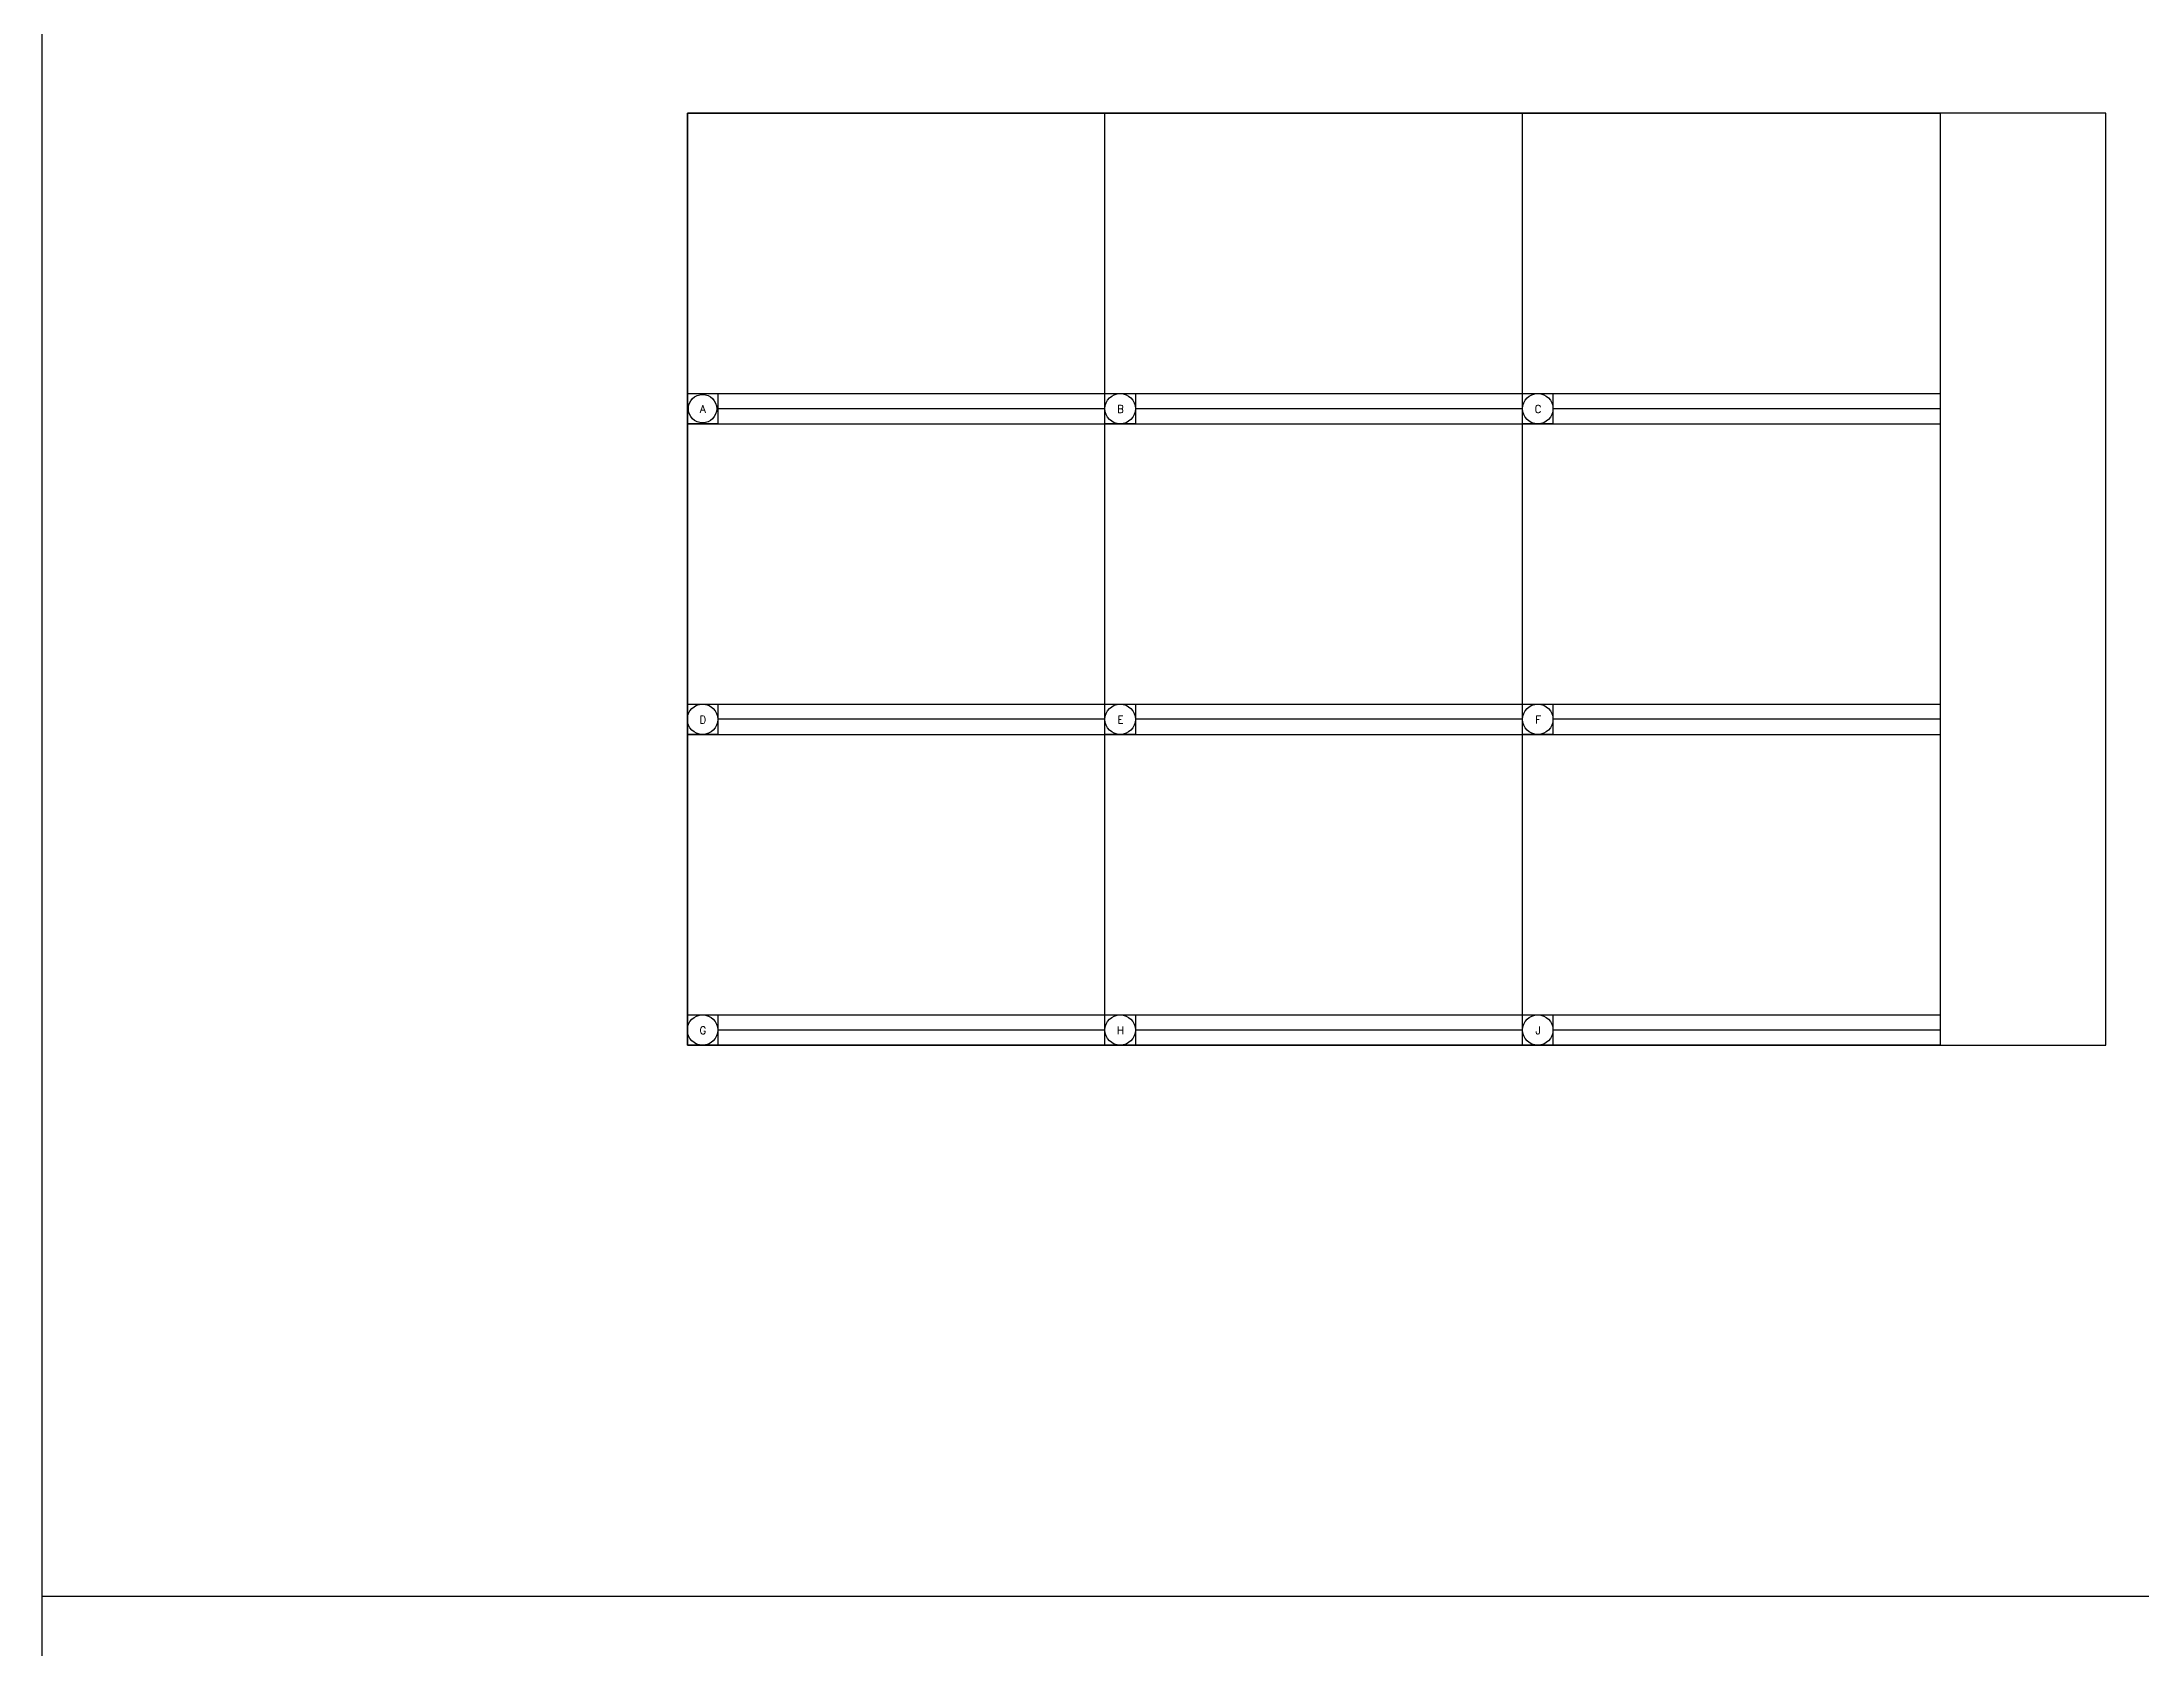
# Model space of a CAD drawing. Header units: inches. Extents: x -6 to 441, y 0 to 338.
# Drawn here: x 0 to 51.8, y 54.7 to 94.3 of the extents above; entities that cross this region are included whole.
import ezdxf

# ---------------------------------------------------------------- set-up
doc = ezdxf.new("R2010")
doc.units = ezdxf.units.IN
doc.header["$MEASUREMENT"] = 0
doc.styles.add('Roman-A', font='romans.shx', dxfattribs={"height": 0.125})

# ---------------------------------------------------------------- blocks, each defined once
blk = doc.blocks.new('*U34')
blk.add_lwpolyline([(0, 0.75), (0.75, 0.75), (0.75, 0), (0, 0)], close=True)
blk.add_circle((0.375, 0.375), 0.375)
at = {"insert": (0.383, 0.366), "char_height": 0.188, "width": 0.46087, "attachment_point": 5, "style": 'Roman-A'}
blk.add_mtext('G', dxfattribs=at)
blk = doc.blocks.new('*U35')
blk.add_lwpolyline([(0, 0.75), (0.75, 0.75), (0.75, 0), (0, 0)], close=True)
blk.add_circle((0.375, 0.375), 0.375)
at = {"insert": (0.383, 0.366), "char_height": 0.188, "width": 0.46087, "attachment_point": 5, "style": 'Roman-A'}
blk.add_mtext('H', dxfattribs=at)
blk = doc.blocks.new('*U36')
blk.add_lwpolyline([(0, 0.75), (0.75, 0.75), (0.75, 0), (0, 0)], close=True)
blk.add_circle((0.375, 0.375), 0.375)
at = {"insert": (0.383, 0.366), "char_height": 0.188, "width": 0.46087, "attachment_point": 5, "style": 'Roman-A'}
blk.add_mtext('J', dxfattribs=at)
blk = doc.blocks.new('*U31')
blk.add_lwpolyline([(0, 0.75), (0.75, 0.75), (0.75, 0), (0, 0)], close=True)
blk.add_circle((0.375, 0.375), 0.375)
at = {"insert": (0.383, 0.366), "char_height": 0.188, "width": 0.46087, "attachment_point": 5, "style": 'Roman-A'}
blk.add_mtext('D', dxfattribs=at)
blk = doc.blocks.new('*U32')
blk.add_lwpolyline([(0, 0.75), (0.75, 0.75), (0.75, 0), (0, 0)], close=True)
blk.add_circle((0.375, 0.375), 0.375)
at = {"insert": (0.383, 0.366), "char_height": 0.188, "width": 0.46087, "attachment_point": 5, "style": 'Roman-A'}
blk.add_mtext('E', dxfattribs=at)
blk = doc.blocks.new('*U33')
blk.add_lwpolyline([(0, 0.75), (0.75, 0.75), (0.75, 0), (0, 0)], close=True)
blk.add_circle((0.375, 0.375), 0.375)
at = {"insert": (0.383, 0.366), "char_height": 0.188, "width": 0.46087, "attachment_point": 5, "style": 'Roman-A'}
blk.add_mtext('F', dxfattribs=at)
blk = doc.blocks.new('*U28')
blk.add_lwpolyline([(0, 0.75), (0.75, 0.75), (0.75, 0), (0, 0)], close=True)
blk.add_circle((0.375, 0.375), 0.35)
at = {"insert": (0.383, 0.366), "char_height": 0.188, "width": 0.46087, "attachment_point": 5, "style": 'Roman-A'}
blk.add_mtext('A', dxfattribs=at)
blk = doc.blocks.new('*U29')
blk.add_lwpolyline([(0, 0.75), (0.75, 0.75), (0.75, 0), (0, 0)], close=True)
blk.add_circle((0.375, 0.375), 0.375)
at = {"insert": (0.383, 0.366), "char_height": 0.188, "width": 0.46087, "attachment_point": 5, "style": 'Roman-A'}
blk.add_mtext('B', dxfattribs=at)
blk = doc.blocks.new('*U30')
blk.add_lwpolyline([(0, 0.75), (0.75, 0.75), (0.75, 0), (0, 0)], close=True)
blk.add_circle((0.375, 0.375), 0.375)
at = {"insert": (0.383, 0.366), "char_height": 0.188, "width": 0.46087, "attachment_point": 5, "style": 'Roman-A'}
blk.add_mtext('C', dxfattribs=at)

msp = doc.modelspace()

# ---------------------------------------------------------------- linework, layer by layer
for p, q in [((26.226, 69.561), (26.226, 92.561)), ((36.53, 69.561), (36.53, 92.561)), ((15.922, 85.644), (26.226, 85.644)), ((26.226, 85.644), (36.53, 85.644)), ((36.53, 85.644), (46.834, 85.644)), ((26.226, 85.269), (16.672, 85.269)), ((36.53, 85.269), (26.976, 85.269)), ((46.834, 85.269), (37.28, 85.269)), ((15.922, 84.894), (46.834, 84.894)), ((15.922, 77.978), (26.226, 77.978)), ((26.226, 77.978), (36.53, 77.978)), ((36.53, 77.978), (46.834, 77.978)), ((15.922, 77.228), (46.834, 77.228)), ((26.226, 77.603), (16.672, 77.603)), ((36.53, 77.603), (26.976, 77.603)), ((46.834, 77.603), (37.28, 77.603)), ((15.922, 70.311), (26.226, 70.311)), ((26.226, 70.311), (36.53, 70.311)), ((36.53, 70.311), (46.834, 70.311)), ((26.226, 69.936), (16.672, 69.936)), ((36.53, 69.936), (26.976, 69.936)), ((46.834, 69.936), (37.28, 69.936)), ((0, 55.964), (434.989, 55.964))]:
    msp.add_line(p, q)
for points in [[(0, 227.508), (434.989, 227.508), (434.989, 0), (0, 0)], [(15.922, 92.561), (46.834, 92.561), (46.834, 69.561), (15.922, 69.561)], [(15.922, 69.561), (50.922, 69.561), (50.922, 92.561), (15.922, 92.561)]]:
    msp.add_lwpolyline(points, close=True)

# ---------------------------------------------------------------- block references
for name, p in [('*U28', (15.922, 84.894)), ('*U29', (26.226, 84.894)), ('*U30', (36.53, 84.894)), ('*U31', (15.922, 77.228)), ('*U32', (26.226, 77.228)), ('*U33', (36.53, 77.228)), ('*U34', (15.922, 69.561)), ('*U35', (26.226, 69.561)), ('*U36', (36.53, 69.561))]:
    msp.add_blockref(name, p)

doc.saveas('drawing.dxf')
